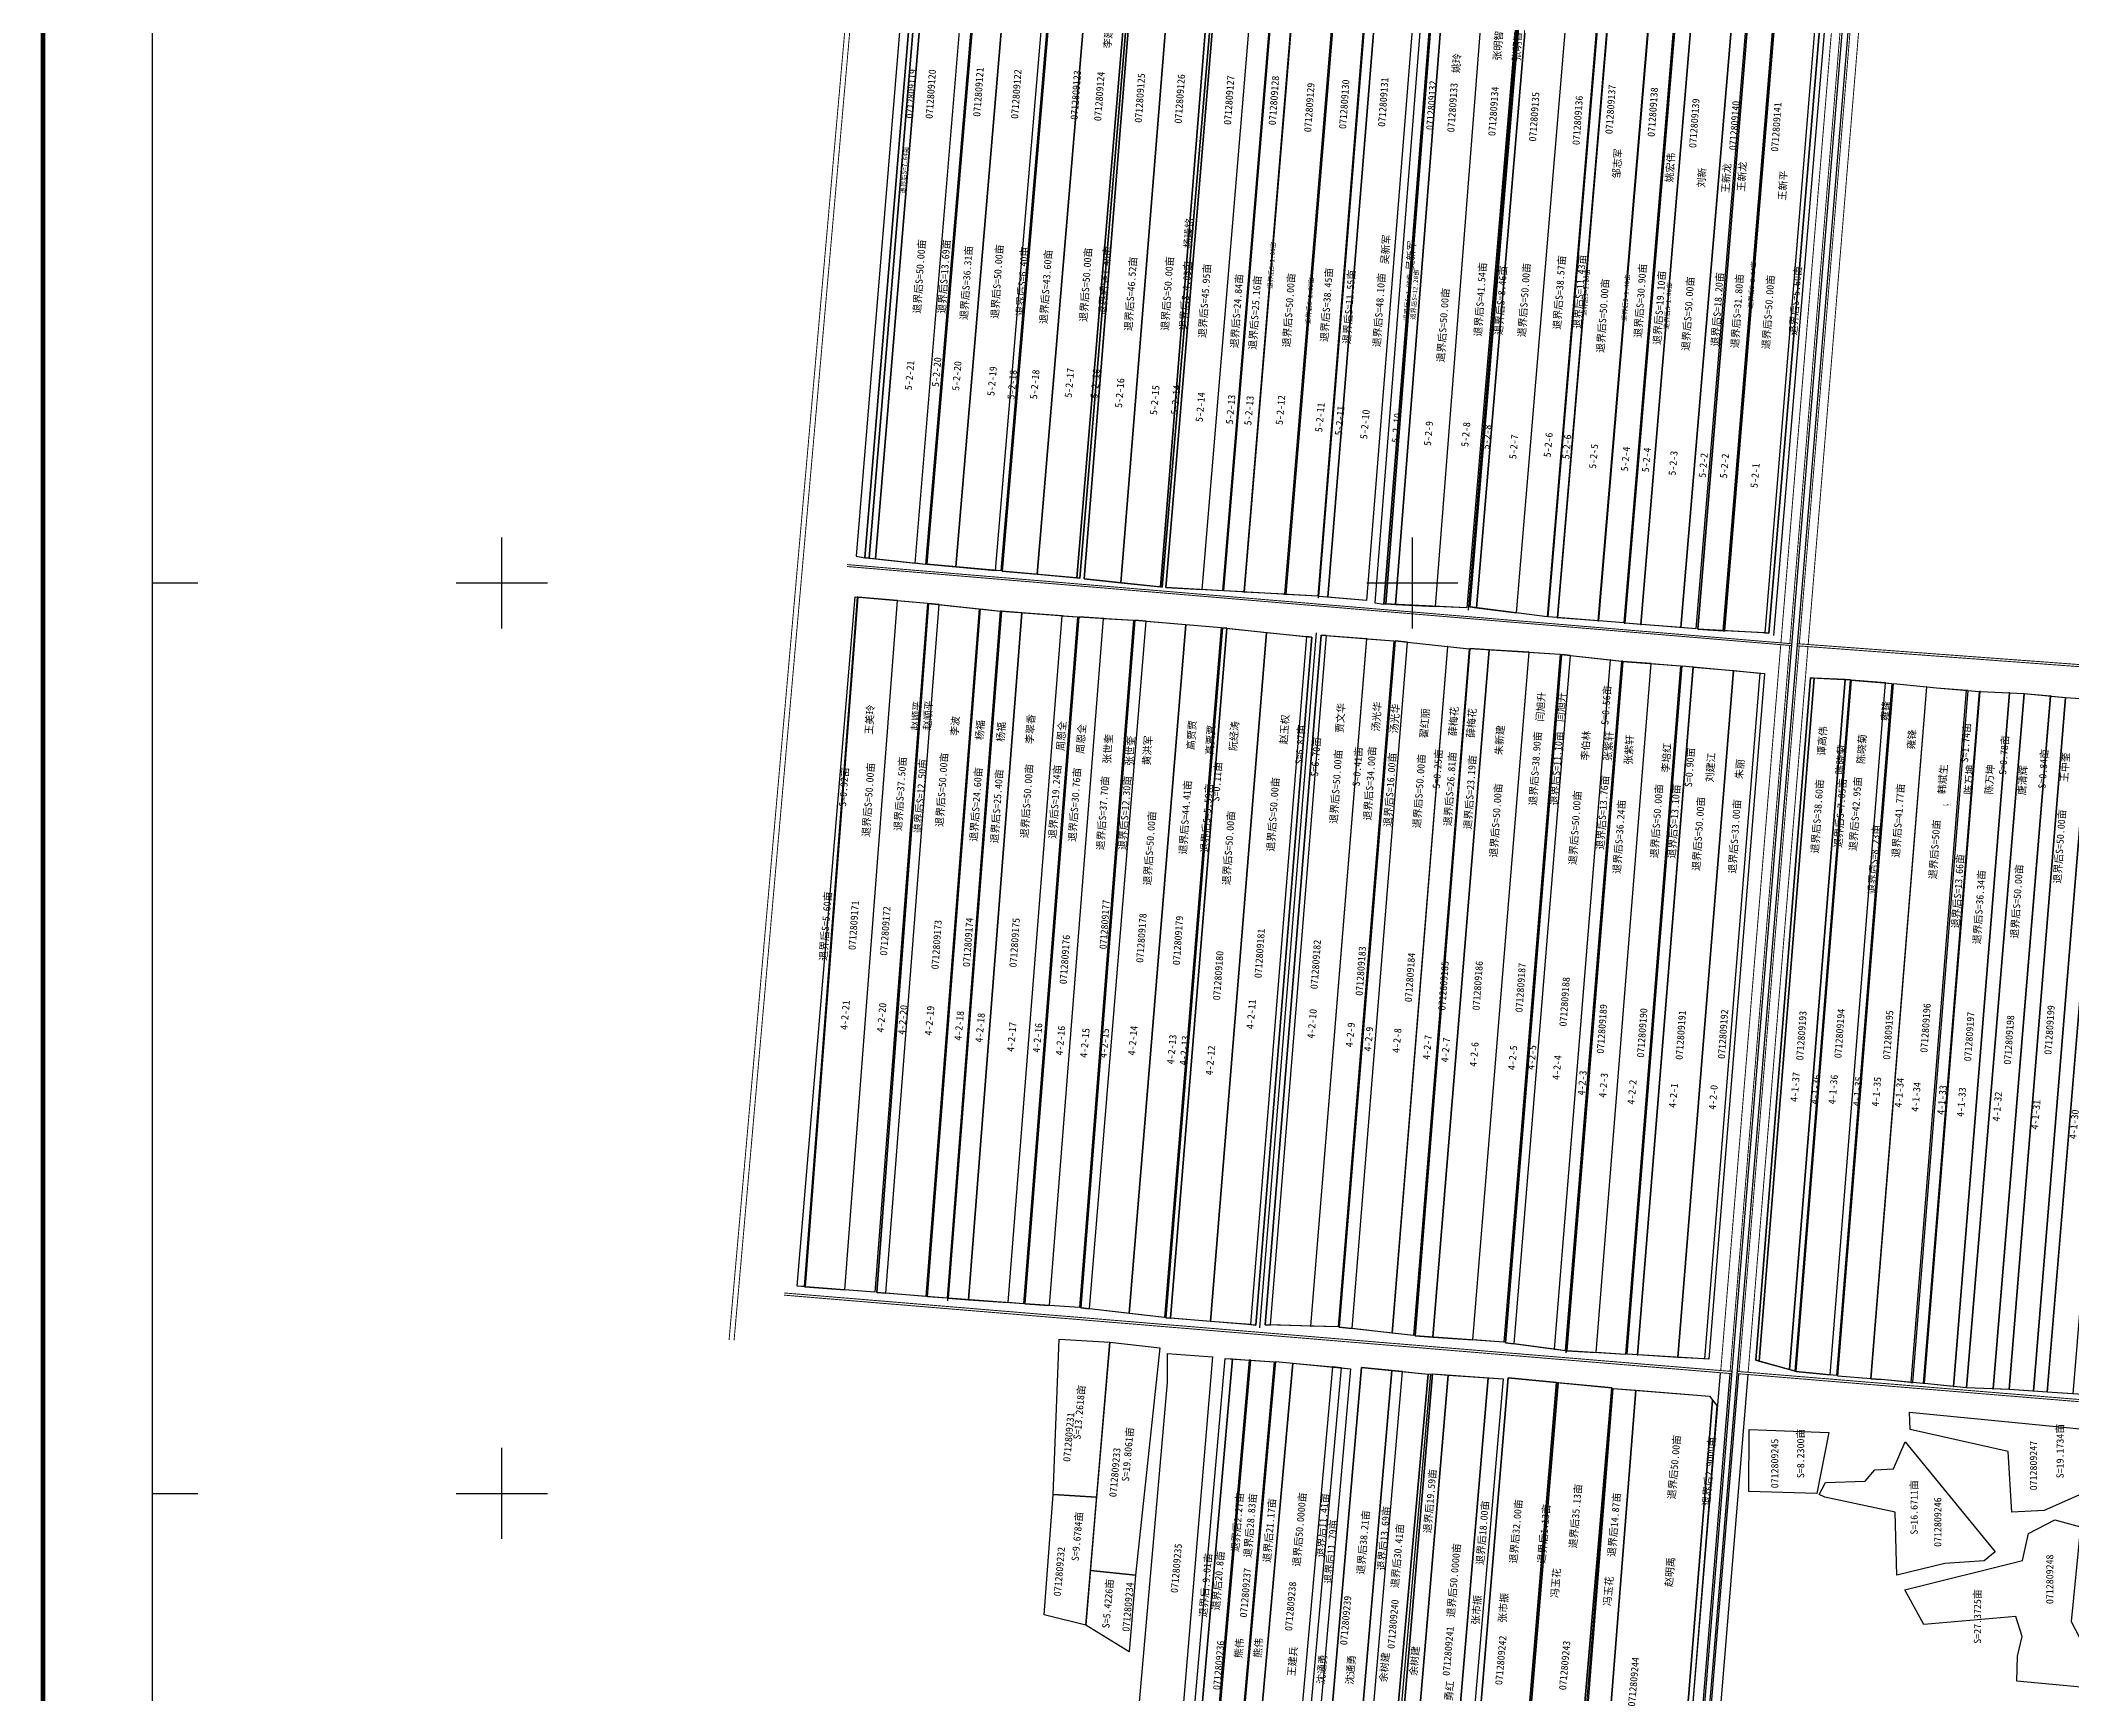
# Model space of a CAD drawing. Extents: x 547420 to 552738, y 4986706 to 4992353.
# Drawn here: x 547494 to 549724, y 4987780 to 4989596 of the extents above; entities that cross this region are included whole.
import ezdxf
from ezdxf.enums import TextEntityAlignment as Align

# ---------------------------------------------------------------- set-up
doc = ezdxf.new("R2010")
doc.units = 0
doc.header["$LTSCALE"] = 10
doc.header["$PDSIZE"] = 0.2
for name, color, linetype in [('2019-4-4', 7, 'CONTINUOUS'), ('2020-3-23', 4, 'CONTINUOUS'), ('2021年新职工', 4, 'CONTINUOUS'), ('2022年', 4, 'CONTINUOUS'), ('TK', 7, 'CONTINUOUS'), ('出地桩4', 7, 'CONTINUOUS'), ('地号3', 7, 'CONTINUOUS'), ('地物扣减', 3, 'CONTINUOUS'), ('地籍号8', 7, 'CONTINUOUS'), ('测地框2', 7, 'CONTINUOUS'), ('经营地', 5, 'CONTINUOUS'), ('经营地面积', 5, 'CONTINUOUS'), ('路林渠5', 7, 'CONTINUOUS'), ('身份地1', 7, 'CONTINUOUS'), ('身份地权利人9', 7, 'CONTINUOUS'), ('身份地面积6', 4, 'CONTINUOUS')]:
    doc.layers.add(name, color=color, linetype=linetype)
doc.styles.add('宋体', font='')
doc.styles.get('宋体').set_extended_font_data('SimSun')

msp = doc.modelspace()

# ---------------------------------------------------------------- linework, layer by layer
at = {"layer": '2019-4-4', "color": 2, "linetype": 'Continuous'}
for points in [[(548660.8, 4988961), (548693.9, 4988959), (548634.6, 4988204.1), (548601.4, 4988206.4)], [(549128.4, 4988923.8), (549162.5, 4988921.6), (549100.6, 4988166.2), (549066.4, 4988168.6)], [(548868.7, 4988143.1), (548912.4, 4988138.9), (548844.6, 4987382.1), (548800.9, 4987386)]]:
    msp.add_lwpolyline(points, close=True, dxfattribs=at)
at = {"layer": '2019-4-4', "color": 2, "linetype": 'Continuous', "flags": 128}
for points in [[(548707.5, 4988957.9), (548695.3, 4988958.9), (548636, 4988203.8), (548645.4, 4988202.7)], [(549173.6, 4988920.3), (549163.9, 4988921.3), (549102.3, 4988165.4), (549112, 4988164.2)], [(549656.1, 4988879.2), (549671.8, 4988878.4), (549700.4, 4988875.8), (549637.4, 4988115), (549608.7, 4988116.1), (549594.6, 4988117.5)]]:
    msp.add_lwpolyline(points, close=True, dxfattribs=at)
at = {"layer": '2020-3-23', "color": 1, "linetype": 'Continuous', "flags": 128}
for points in [[(548516.8, 4989777.8), (548472.9, 4989781.3), (548410.3, 4989026.4), (548454, 4989021.5)], [(549565, 4988885.9), (549575.5, 4988884.8), (549608.3, 4988882.1), (549547.5, 4988122), (549514.7, 4988125.1), (549503.7, 4988126)], [(549744.3, 4988872.5), (549760.5, 4988871.4), (549788.4, 4988869.6), (549725.2, 4988109.4), (549697.2, 4988111.3), (549682.2, 4988112.4)]]:
    msp.add_lwpolyline(points, close=True, dxfattribs=at)
at = {"layer": '2020-3-23', "color": 1, "linetype": 'Continuous'}
for points in [[(549519.6, 4988890.2), (549526.6, 4988889.6), (549466, 4988129.7), (549458.7, 4988130.4)], [(549528.5, 4988889.5), (549564.8, 4988885.9), (549503.6, 4988126), (549467.2, 4988128.9)]]:
    msp.add_lwpolyline(points, close=True, dxfattribs=at)
at = {"layer": '2020-3-23', "color": 1, "linetype": 'Continuous', "flags": 128}
for points in [[(549565, 4988885.9), (549575.5, 4988884.8), (549608.8, 4988882.1)], [(549503.7, 4988126), (549514.7, 4988125.1)]]:
    msp.add_lwpolyline(points, dxfattribs=at)
at = {"layer": '2021年新职工', "color": 1, "linetype": 'Continuous', "flags": 128}
for points in [[(548606.4, 4989770.4), (548562.7, 4989774.1), (548498.6, 4989017.6), (548542.3, 4989013.6)], [(548789.9, 4989754.6), (548784.6, 4989755), (548723.5, 4988995.6), (548725.2, 4988995.4)], [(548832.6, 4989750.8), (548792.5, 4989754.4), (548729.2, 4988995.1), (548769.3, 4988992.6)], [(548796.1, 4988950.3), (548791.5, 4988950.8), (548729.4, 4988192.8), (548734.5, 4988192.4)], [(549262.3, 4988911.4), (549231, 4988913.7), (549169.7, 4988156.7), (549201.9, 4988154.7)], [(549475.2, 4988893.8), (549441.2, 4988895.4), (549380.9, 4988145.4), (549414.3, 4988136.1)], [(549218.9, 4988115.9), (549160.1, 4988121.5), (549127, 4987723.3), (549185.2, 4987719)]]:
    msp.add_lwpolyline(points, close=True, dxfattribs=at)
at = {"layer": '2021年新职工', "color": 1, "linetype": 'Continuous'}
for points in [[(548751.3, 4988954.3), (548790.1, 4988951), (548727.8, 4988193.2), (548689.1, 4988197.7)], [(548796.2, 4988950.3), (548839.9, 4988945.6), (548778.3, 4988188.9), (548734.6, 4988192.4)], [(549217.7, 4988915.4), (549229.7, 4988914.1), (549168, 4988156.7), (549156, 4988158.3)], [(549220.7, 4988115.4), (549245.6, 4988113.4), (549214.5, 4987719), (549189.5, 4987720.9)]]:
    msp.add_lwpolyline(points, close=True, dxfattribs=at)
at = {"layer": '2022年', "color": 4, "linetype": 'Continuous'}
for points in [[(548480.3, 4988976.2), (548524.1, 4988971.6), (548465.6, 4988216.3), (548421.8, 4988220)], [(548905.7, 4988942.2), (548949.5, 4988938.8), (548888, 4988183.8), (548844.1, 4988185.1)], [(548994.7, 4988934.9), (549038.5, 4988930.2), (548977.7, 4988176.1), (548933.9, 4988181.1)], [(549352.7, 4988903.7), (549381.7, 4988901), (549320.8, 4988147.7), (549291.7, 4988149.4)], [(548802.5, 4988147.7), (548820.7, 4988146.5), (548754.4, 4987389.7), (548736.2, 4987391)]]:
    msp.add_lwpolyline(points, close=True, dxfattribs=at)
at = {"layer": '2022年', "color": 4, "linetype": 'Continuous', "flags": 128}
for points in [[(549481.1, 4988893.5), (549475.2, 4988893.8), (549414.3, 4988136.1), (549420.5, 4988134.4)], [(549519.6, 4988890.2), (549482.1, 4988893.3), (549421.3, 4988134.1), (549458.7, 4988130.4)]]:
    msp.add_lwpolyline(points, close=True, dxfattribs=at)
at = {"layer": 'TK', "linetype": 'Continuous'}
for p, q in [((548000, 4988950), (548000, 4989050)), ((549000, 4988950), (549000, 4989050)), ((549000, 4988950), (549000, 4989050)), ((547616, 4989000), (547666, 4989000)), ((547950, 4989000), (548050, 4989000)), ((548950, 4989000), (549050, 4989000)), ((548950, 4989000), (549050, 4989000)), ((548000, 4987950), (548000, 4988050)), ((547616, 4988000), (547666, 4988000)), ((547950, 4988000), (548050, 4988000))]:
    msp.add_line(p, q, dxfattribs=at)
at = {"layer": 'TK', "linetype": 'Continuous', "const_width": 5, "flags": 128}
msp.add_lwpolyline([(547496, 4986889), (552736, 4986889), (552736, 4992129), (547496, 4992129)], close=True, dxfattribs=at)
at = {"layer": 'TK', "linetype": 'Continuous', "flags": 128}
msp.add_lwpolyline([(547616, 4987009), (552616, 4987009), (552616, 4992009), (547616, 4992009)], close=True, dxfattribs=at)
at = {"layer": '出地桩4', "color": 2, "linetype": 'Continuous', "flags": 128}
for points in [[(548957.5, 4989741.5), (548896.5, 4988983.1)], [(549124.7, 4989728.8), (549061.2, 4988970.1)], [(549296.3, 4989713.5), (549232.9, 4988955)], [(548548.2, 4988969.6), (548489.4, 4988211.6)], [(548894.2, 4988945.3), (548832.1, 4988181.9)], [(549230.3, 4988914.6), (549168.7, 4988154.5)], [(549623.1, 4988881.5), (549561.6, 4988120.3)]]:
    msp.add_lwpolyline(points, dxfattribs=at)
for points, elevation in [([(548849.2, 4988144.8), (548781.9, 4987387.7)], 283.1), ([(549019.8, 4988131.1), (548953.1, 4987371.2)], 283.4), ([(549219.8, 4988115.7), (549187.3, 4987720)], 283.4)]:
    msp.add_lwpolyline(points, dxfattribs=dict(at, elevation=elevation))
at = {"layer": '出地桩4', "color": 2, "linetype": 'Continuous', "elevation": 283.4, "flags": 128}
msp.add_lwpolyline([(549017.3, 4988130.9), (549022.3, 4988131.2), (548957.8, 4987371.7), (548948.5, 4987370.7)], close=True, dxfattribs=at)
at = {"layer": '地物扣减', "color": 3, "linetype": 'Continuous', "flags": 128}
for points in [[(548466.2, 4989781.9), (548461.3, 4989782.3), (548398.7, 4989027.7), (548403.6, 4989027.1)], [(549441.2, 4988895.4), (549437.3, 4988895.6), (549377.1, 4988146.4), (549380.9, 4988145.4)]]:
    msp.add_lwpolyline(points, close=True, dxfattribs=at)
at = {"layer": '测地框2', "color": 7, "linetype": 'Continuous'}
for points in [[(548461.3, 4989782.3), (548529.4, 4989776.8), (548465.3, 4989020.3), (548398.7, 4989027.7)], [(548530.9, 4989776.7), (548612, 4989769.9), (548547.9, 4989013.1), (548466.8, 4989020.4)], [(548613.4, 4989769.9), (548698.1, 4989762), (548634.7, 4989005.2), (548549.7, 4989013)], [(548700.3, 4989761.9), (548789.9, 4989754.6), (548725.2, 4988995.4), (548639.4, 4989004.4)], [(548792.5, 4989754.4), (548854, 4989748.9), (548791.4, 4988991.3), (548729.2, 4988995.1)], [(548855.7, 4989748.9), (548956.7, 4989741), (548896.2, 4988985.4), (548792.9, 4988991.3)], [(548958.1, 4989741), (549010.2, 4989736.1), (548949.6, 4988980.6), (548897.2, 4988985)], [(549028.8, 4989735.1), (549123.1, 4989727.2), (549059.7, 4988972.6), (548969.7, 4988977), (548968.6, 4988976.7)], [(549126.5, 4989727.4), (549211.4, 4989720.1), (549147.9, 4988962.6), (549063.1, 4988973.8)], [(549212.8, 4989720), (549295.3, 4989713.2), (549232.2, 4988956), (549149.1, 4988962.7)], [(549297.3, 4989713.4), (549374, 4989706), (549311.4, 4988949.6), (549233.7, 4988955.7)], [(549375.8, 4989705.9), (549454.7, 4989699.5), (549391.6, 4988944.8), (549313.5, 4988949.1)], [(548388.1, 4988984.6), (548467.4, 4988977.8), (548409.6, 4988221), (548324.4, 4988227.8)], [(548468.5, 4988977.5), (548547.4, 4988969.1), (548489, 4988214.3), (548411.7, 4988220.8)], [(548548.8, 4988969), (548632.4, 4988962.6), (548572.9, 4988208.3), (548490.3, 4988214.5)], [(548633.6, 4988962.6), (548693.9, 4988959), (548634.6, 4988204.1), (548574.5, 4988208.3)], [(548695.3, 4988958.9), (548790.1, 4988951), (548727.8, 4988193.2), (548636, 4988203.8)], [(548791.5, 4988950.8), (548889.6, 4988940.3), (548828.2, 4988185), (548729.4, 4988192.8)], [(548899.8, 4988942.6), (548979.8, 4988936.4), (548918.4, 4988183), (548838.2, 4988185.3)], [(548981.1, 4988936.3), (549062.3, 4988927.7), (549001.4, 4988173.3), (548919.5, 4988182.7)], [(549063.3, 4988928), (549162.5, 4988921.6), (549100.6, 4988166.2), (549003, 4988173.1)], [(549163.9, 4988921.3), (549229.7, 4988914.1), (549168, 4988156.7), (549102.3, 4988165.4)], [(549231, 4988913.7), (549294.6, 4988909), (549234.2, 4988152.7), (549169.7, 4988156.7)], [(549296.2, 4988908.8), (549386.7, 4988900.6), (549325.7, 4988147.4), (549235.9, 4988152.8)], [(549437.3, 4988895.6), (549481.1, 4988893.5), (549420.5, 4988134.4), (549377.1, 4988146.4)], [(549482.1, 4988893.3), (549526.6, 4988889.6), (549466, 4988129.7), (549421.3, 4988134.1)], [(549623.7, 4988880.8), (549671.8, 4988878.4), (549608.7, 4988116.1), (549562.4, 4988120.7)], [(549671.8, 4988878.4), (549717.5, 4988874.2), (549655.4, 4988114.3), (549608.7, 4988116.1)], [(549717.5, 4988874.2), (549760.5, 4988871.4), (549697.2, 4988111.3), (549655.4, 4988114.3)], [(549760.5, 4988871.4), (549814.4, 4988867.8), (549747.6, 4988107.9), (549697.2, 4988111.3)], [(548612.1, 4988169.5), (548667.7, 4988166), (548653.3, 4987996.1), (548605.4, 4987999)], [(548667.7, 4988166), (548722.8, 4988160.1), (548695.8, 4987910.2), (548646.4, 4987915.5)], [(548794.6, 4988148.2), (548848.1, 4988144.7), (548781.4, 4987387.8), (548728.3, 4987391.5)], [(548850.2, 4988144.9), (548932.1, 4988137), (548865.4, 4987380.3), (548782.4, 4987387.6)], [(548944.1, 4988138.4), (549017.3, 4988130.9), (548948.5, 4987370.7), (548878.7, 4987378.4)], [(549022.3, 4988131.2), (549099.6, 4988125.8), (549034, 4987369.5), (548957.8, 4987371.7)], [(549105.1, 4988126.8), (549218.9, 4988115.9), (549185.2, 4987719), (549072, 4987727.5)], [(549220.7, 4988115.4), (549326.2, 4988106.8), (549334.3, 4988096.6), (549303.1, 4987712.2), (549189.5, 4987720.9)], [(549546, 4988089.2), (549774.4, 4988067), (549790.4, 4988010), (549755.1, 4988008.2), (549693.8, 4987981.2), (549658.4, 4987979.6), (549654.4, 4988045.9), (549546.8, 4988070.4)], [(549370, 4988070.3), (549457.3, 4988066.9), (549444.4, 4988000), (549369.7, 4988002.2)], [(549453.6, 4988012.2), (549497.3, 4988013.4), (549508.1, 4988026.1), (549528.6, 4988026.9), (549541.4, 4988056.8), (549640.2, 4987936), (549628, 4987926), (549584.8, 4987922.9), (549532.1, 4987910.3), (549530.1, 4987979.3), (549453.1, 4987995.8), (549446.8, 4987998.7)], [(548605.4, 4987999), (548653.3, 4987996.1), (548641.3, 4987855.3), (548595.8, 4987866.6)], [(549540.9, 4987894), (549670, 4987926.3), (549676.6, 4987956), (549705.6, 4987971.1), (549733.8, 4987963.3), (549723.4, 4987859.3), (549732.7, 4987841.7), (549772.6, 4987829), (549753.8, 4987785.3), (549663.7, 4987793.9), (549664.6, 4987821.2), (549669.9, 4987842.8), (549662.7, 4987865), (549561.9, 4987856)], [(548646.4, 4987915.5), (548695.8, 4987910.2), (548689.1, 4987825.9), (548641.3, 4987855.3)]]:
    msp.add_lwpolyline(points, close=True, dxfattribs=at)
msp.add_lwpolyline([(549575.5, 4988884.8), (549622.4, 4988880.9), (549561.1, 4988120.8), (549514.7, 4988125.1)], dxfattribs=at)
at = {"layer": '测地框2', "color": 7}
msp.add_lwpolyline([(548731, 4988153.8), (548780.5, 4988150.2), (548716.9, 4987391.5), (548667.5, 4987395), (548731, 4988122)], close=True, dxfattribs=at)
at = {"layer": '测地框2', "color": 7, "linetype": 'Continuous'}
for p in [(548660.7, 4988961), (549655.4, 4988879.2)]:
    msp.add_point(p, dxfattribs=at)
at = {"layer": '经营地', "color": 5, "linetype": 'Continuous', "flags": 128}
for points in [[(548472.9, 4989781.3), (548466.2, 4989781.9), (548403.6, 4989027.1), (548410.3, 4989026.4)], [(548878.5, 4989747.1), (548877.7, 4989747.2), (548814.9, 4988990.1), (548815.8, 4988990)], [(548924, 4989743.5), (548922.3, 4989743.7), (548859.6, 4988987.5), (548861.3, 4988987.4)], [(549040.7, 4989734.1), (549029.9, 4989735), (548970.8, 4988976.9), (548981.6, 4988976.4)], [(549223.7, 4989719.1), (549222.8, 4989719.1), (549159.1, 4988961.9), (549159.9, 4988961.8)], [(549268.6, 4989715.4), (549267.4, 4989715.5), (549203.7, 4988958.3), (549204.9, 4988958.2)], [(549314.8, 4989711.7), (549314, 4989711.7), (549250.4, 4988954.4), (549251.2, 4988954.4)], [(549405.5, 4989703.5), (549403.6, 4989703.7), (549341.4, 4988947.5), (549343.3, 4988947.4)], [(548390.9, 4988984.4), (548390.1, 4988984.5), (548332.2, 4988227.2), (548333, 4988227.1)], [(548796.2, 4988950.3), (548796.1, 4988950.3), (548734.5, 4988192.4), (548734.6, 4988192.4)], [(548889.6, 4988940.3), (548883.6, 4988941), (548822.1, 4988185.4), (548828.2, 4988185)], [(548905.7, 4988942.2), (548899.8, 4988942.6), (548838.2, 4988185.3), (548844.1, 4988185.1)], [(548949.9, 4988938.7), (548949.5, 4988938.8), (548888, 4988183.8), (548888.4, 4988183.8)], [(549038.8, 4988930.2), (549038.5, 4988930.2), (548977.7, 4988176.1), (548977.9, 4988176)], [(549217.7, 4988915.4), (549217.3, 4988915.4), (549155.6, 4988158.4), (549156, 4988158.3)], [(549308.9, 4988907.6), (549308.1, 4988907.7), (549247, 4988152.2), (549247.8, 4988152.1)], [(549565, 4988885.9), (549564.8, 4988885.9), (549503.6, 4988126), (549503.7, 4988126)], [(549610.3, 4988881.9), (549608.3, 4988882.1), (549547.5, 4988122), (549549.5, 4988121.9)], [(549656.1, 4988879.2), (549655.4, 4988879.2), (549594, 4988117.6), (549594.6, 4988117.5)], [(549701.1, 4988875.7), (549700.4, 4988875.8), (549637.4, 4988115), (549638.1, 4988115)], [(548822.7, 4988146.4), (548820.7, 4988146.5), (548754.4, 4987389.7), (548756.4, 4987389.6)], [(548922.3, 4988137.9), (548912.4, 4988138.9), (548844.6, 4987382.1), (548854.5, 4987381.2)], [(548989.2, 4988133.8), (548977.3, 4988135), (548911.9, 4987374.8), (548923.7, 4987373.5)], [(549160.1, 4988121.5), (549158.2, 4988121.7), (549125.1, 4987723.5), (549127, 4987723.3)]]:
    msp.add_lwpolyline(points, close=True, dxfattribs=at)
at = {"layer": '经营地', "color": 5, "linetype": 'Continuous'}
msp.add_lwpolyline([(548794.6, 4988148.2), (548802.5, 4988147.7), (548736.2, 4987391), (548728.3, 4987391.5)], close=True, dxfattribs=at)
at = {"layer": '路林渠5', "color": 5, "linetype": 'Continuous', "const_width": 1, "elevation": 281.8, "flags": 128}
for points in [[(548589.1, 4992009), (548249.6, 4988168.6)], [(548594.6, 4992009), (548255.1, 4988168.3)]]:
    msp.add_lwpolyline(points, dxfattribs=at)
at = {"layer": '路林渠5', "color": 5, "linetype": 'Continuous', "flags": 128}
for points, elevation in [([(549669.2, 4992009), (549285.2, 4987337.2), (549284.5, 4987327.2), (549283.7, 4987323.3), (549282.1, 4987319.4), (549278.4, 4987314.8), (549274.2, 4987314.6)], 281.9), ([(549307, 4987311.7), (549301.4, 4987312.8), (549297.2, 4987314.4), (549293, 4987317.9), (549291.1, 4987321.4), (549290.6, 4987325.9), (549290.9, 4987333.9), (549677.4, 4992009)], 284.7)]:
    msp.add_lwpolyline(points, dxfattribs=dict(at, elevation=elevation))
at = {"layer": '路林渠5', "color": 3, "linetype": 'Continuous', "flags": 128}
for points, elevation in [([(548460, 4989782.4), (548451.4, 4989782.5), (548389.1, 4989029.2), (548398.7, 4989027.7), (548461.3, 4989782.3)], 282.1), ([(548958.8, 4988978), (548968.6, 4988976.7), (549028.8, 4989735.1), (549018.3, 4989735.1)], 282.6), ([(549454.7, 4989699.5), (549449.3, 4989700), (549387.2, 4988945.1), (549391.6, 4988944.8)], 282.6), ([(548388.1, 4988984.6), (548390.1, 4988984.5), (548332.2, 4988227.2), (548324.4, 4988227.8)], 282.4), ([(549329.8, 4988102.3), (549334.3, 4988096.6), (549303.1, 4987712.2), (549298.1, 4987712.6)], 283.3)]:
    msp.add_lwpolyline(points, close=True, dxfattribs=dict(at, elevation=elevation))
at = {"layer": '路林渠5', "color": 3, "linetype": 'Continuous', "const_width": 1, "flags": 128}
for points, elevation in [([(549404.8, 4988934.2), (549470.7, 4989731.2)], 284), ([(549404.8, 4988934.2), (549470.7, 4989731.2)], 284), ([(549480, 4989730.4), (549414.6, 4988933.4)], 281.4), ([(549480, 4989730.4), (549414.6, 4988933.4)], 281.4), ([(549425, 4988933.1), (549491, 4989729.6)], 284.3), ([(549425, 4988933.1), (549491, 4989729.6)], 284.3), ([(549500.3, 4989728.9), (549434.7, 4988932.4)], 280.9), ([(549500.3, 4989728.9), (549434.7, 4988932.4)], 280.9), ([(549338.7, 4988135), (549404.6, 4988932.2)], 284), ([(549338.7, 4988135), (549404.6, 4988932.2)], 284), ([(549414.4, 4988931.3), (549349, 4988134.1)], 281.4), ([(549414.4, 4988931.3), (549349, 4988134.1)], 281.4), ([(549358.8, 4988133.9), (549424.9, 4988930.8)], 284.3), ([(549358.8, 4988133.9), (549424.9, 4988930.8)], 284.3), ([(549434.5, 4988930.1), (549368.8, 4988133.1)], 280.9), ([(549434.5, 4988930.1), (549368.8, 4988133.1)], 280.9)]:
    msp.add_lwpolyline(points, dxfattribs=dict(at, elevation=elevation))
at = {"layer": '路林渠5', "color": 2, "linetype": 'Continuous', "flags": 128}
msp.add_lwpolyline([(549460.5, 4989700.9), (549396.8, 4988942.1)], dxfattribs=at)
at = {"layer": '路林渠5', "color": 4, "linetype": 'Continuous', "const_width": 1, "flags": 128}
for points, elevation in [([(549416.2, 4988931.2), (548379.1, 4989018)], 283.1), ([(549416.2, 4988931.2), (548379.1, 4989018)], 283.1), ([(549416.4, 4988933.2), (548379.2, 4989020.1)], 283.1), ([(549416.4, 4988933.2), (548379.2, 4989020.1)], 283.1), ([(549422.9, 4988930.9), (550209.9, 4988872.7), (550328.5, 4988851.9), (551140, 4988790.5)], 283.3), ([(549422.9, 4988930.9), (550209.9, 4988872.7), (550328.5, 4988851.9), (551140, 4988790.5)], 283.3), ([(549423.1, 4988933.2), (550209.9, 4988875), (550328.5, 4988854.3), (551140.2, 4988792.8)], 283), ([(549423.1, 4988933.2), (550209.9, 4988875), (550328.5, 4988854.3), (551140.2, 4988792.8)], 283), ([(549350.5, 4988131.6), (548309.9, 4988217.8)], 283.6), ([(549350.5, 4988131.6), (548309.9, 4988217.8)], 283.6), ([(549350.7, 4988134), (548310, 4988220.2)], 284), ([(549350.7, 4988134), (548310, 4988220.2)], 284), ([(549357, 4988134), (551182.3, 4987984.1)], 283.6), ([(549357, 4988134), (551182.3, 4987984.1)], 283.6), ([(549356.8, 4988131.6), (551182.2, 4987981.7)], 283.9), ([(549356.8, 4988131.6), (551182.2, 4987981.7)], 283.9)]:
    msp.add_lwpolyline(points, dxfattribs=dict(at, elevation=elevation))
at = {"layer": '路林渠5', "color": 3, "linetype": 'Continuous', "flags": 128}
for points, elevation in [([(549273.8, 4987350.8), (549338.5, 4988132.6)], 284), ([(549348.8, 4988131.8), (549284.6, 4987348.9)], 281.4), ([(549292.8, 4987336.2), (549358.6, 4988131.4)], 284.3), ([(549368.6, 4988130.6), (549303, 4987335.5)], 280.9)]:
    msp.add_lwpolyline(points, dxfattribs=dict(at, elevation=elevation))
at = {"layer": '身份地1', "color": 1, "linetype": 'Continuous'}
for points in [[(548516.8, 4989777.8), (548529.4, 4989776.8), (548465.3, 4989020.3), (548454, 4989021.5)], [(548606.4, 4989770.4), (548612, 4989769.9), (548547.9, 4989013.1), (548542.3, 4989013.6)], [(548832.6, 4989750.8), (548854, 4989748.9), (548791.4, 4988991.3), (548769.3, 4988992.6)], [(548855.7, 4989748.9), (548877.7, 4989747.2), (548814.9, 4988990.1), (548792.9, 4988991.3)], [(548878.5, 4989747.1), (548922.3, 4989743.7), (548859.6, 4988987.5), (548815.8, 4988990)], [(548924, 4989743.5), (548956.7, 4989741), (548896.2, 4988985.4), (548861.3, 4988987.4)], [(548958.1, 4989741), (548968.2, 4989740.1), (548907.3, 4988984.2), (548897.2, 4988985)], [(548968.2, 4989740.1), (549010.2, 4989736.1), (548949.6, 4988980.6), (548907.3, 4988984.2)], [(549084.4, 4989730.4), (549123.1, 4989727.2), (549059.7, 4988972.6), (549025.5, 4988974.2)], [(549177.7, 4989723), (549211.4, 4989720.1), (549147.9, 4988962.6), (549114.2, 4988967.1)], [(549212.8, 4989720), (549222.8, 4989719.1), (549159.1, 4988961.9), (549149.1, 4988962.7)], [(549223.7, 4989719.1), (549267.4, 4989715.5), (549203.7, 4988958.3), (549159.9, 4988961.8)], [(549268.6, 4989715.4), (549295.3, 4989713.2), (549232.2, 4988956), (549204.9, 4988958.2)], [(549297.3, 4989713.4), (549314, 4989711.7), (549250.4, 4988954.4), (549233.7, 4988955.7)], [(549314.8, 4989711.7), (549358.5, 4989707.4), (549295, 4988950.9), (549251.2, 4988954.4)], [(549358.5, 4989707.4), (549374, 4989706), (549311.4, 4988949.6), (549295, 4988950.9)], [(548434.6, 4988980.6), (548467.4, 4988977.8), (548409.6, 4988221), (548376.8, 4988223.6)], [(548525.9, 4988971.4), (548547.4, 4988969.1), (548489, 4988214.3), (548467.4, 4988216.1)], [(548615.5, 4988963.9), (548632.4, 4988962.6), (548572.9, 4988208.3), (548556, 4988209.6)], [(548707.5, 4988957.9), (548751.3, 4988954.3), (548689.1, 4988197.7), (548645.4, 4988202.7)], [(548839.9, 4988945.6), (548883.6, 4988941), (548822.1, 4988185.4), (548778.3, 4988188.9)], [(548949.9, 4988938.7), (548979.8, 4988936.4), (548918.4, 4988183), (548888.4, 4988183.8)], [(549038.8, 4988930.2), (549062.3, 4988927.7), (549001.4, 4988173.3), (548977.9, 4988176)], [(549173.6, 4988920.3), (549217.3, 4988915.4), (549155.6, 4988158.4), (549112, 4988164.2)], [(549262.3, 4988911.4), (549294.6, 4988909), (549234.2, 4988152.7), (549201.9, 4988154.7)], [(549296.2, 4988908.8), (549308.1, 4988907.7), (549247, 4988152.2), (549235.9, 4988152.8)], [(549308.9, 4988907.6), (549352.7, 4988903.7), (549291.7, 4988149.4), (549247.8, 4988152.1)], [(549610.3, 4988881.9), (549622.4, 4988880.9), (549561.1, 4988120.8), (549549.5, 4988121.9)], [(549623.7, 4988880.8), (549655.4, 4988879.2), (549594, 4988117.6), (549562.4, 4988120.7)], [(548822.7, 4988146.4), (548848.1, 4988144.7), (548781.4, 4987387.8), (548756.4, 4987389.6)], [(548850.2, 4988144.9), (548868.7, 4988143.1), (548800.9, 4987386), (548782.4, 4987387.6)], [(548922.3, 4988137.9), (548932.1, 4988137), (548865.4, 4987380.3), (548854.5, 4987381.2)], [(548989.2, 4988133.8), (549017.3, 4988130.9), (548948.5, 4987370.7), (548923.7, 4987373.5)], [(549022.3, 4988131.2), (549039.4, 4988130), (548975, 4987371.2), (548957.8, 4987371.7)], [(549039.4, 4988130), (549083.1, 4988127), (549018.8, 4987370), (548975, 4987371.2)], [(549083.1, 4988127), (549099.6, 4988125.8), (549034, 4987369.5), (549018.8, 4987370)], [(549245.6, 4988113.4), (549326.2, 4988106.8), (549329.8, 4988102.3), (549298.1, 4987712.6), (549214.5, 4987719)]]:
    msp.add_lwpolyline(points, close=True, dxfattribs=at)
at = {"layer": '身份地1', "color": 1, "linetype": 'Continuous', "flags": 128}
for points in [[(548562.7, 4989774.1), (548530.9, 4989776.7), (548466.8, 4989020.4), (548498.6, 4989017.6)], [(548651.5, 4989766.3), (548613.4, 4989769.9), (548549.7, 4989013), (548587.8, 4989009.5)], [(548695.2, 4989762.2), (548651.5, 4989766.3), (548587.8, 4989009.5), (548631.5, 4989005.5)], [(548698.1, 4989762), (548695.2, 4989762.2), (548631.5, 4989005.5), (548634.7, 4989005.2)], [(548740.9, 4989758.6), (548700.3, 4989761.9), (548639.4, 4989004.4), (548679.9, 4989000.1)], [(548784.6, 4989755), (548740.9, 4989758.6), (548679.9, 4989000.1), (548723.5, 4988995.6)], [(549029.9, 4989735), (549028.8, 4989735.1), (548968.6, 4988976.7), (548969.7, 4988977), (548970.8, 4988976.9)], [(549084.4, 4989730.4), (549040.7, 4989734.1), (548981.6, 4988976.4), (549025.5, 4988974.2)], [(549133.9, 4989726.8), (549126.5, 4989727.4), (549063.1, 4988973.8), (549070.5, 4988972.8)], [(549177.7, 4989723), (549133.9, 4989726.8), (549070.5, 4988972.8), (549114.2, 4988967.1)], [(549403.6, 4989703.7), (549375.8, 4989705.9), (549313.5, 4988949.1), (549341.4, 4988947.5)], [(549405.5, 4989703.5), (549449.3, 4989700), (549387.2, 4988945.1), (549343.3, 4988947.4)], [(548434.6, 4988980.6), (548390.9, 4988984.4), (548333, 4988227.1), (548376.8, 4988223.6)], [(548480.3, 4988976.2), (548468.5, 4988977.5), (548411.7, 4988220.8), (548421.8, 4988220)], [(548571.1, 4988967.3), (548548.8, 4988969), (548490.3, 4988214.5), (548512.6, 4988212.8)], [(548615.5, 4988963.9), (548571.1, 4988967.3), (548512.6, 4988212.8), (548556, 4988209.6)], [(548660.8, 4988961), (548633.6, 4988962.6), (548574.5, 4988208.3), (548601.4, 4988206.4)], [(548994.7, 4988934.9), (548981.1, 4988936.3), (548919.5, 4988182.7), (548933.9, 4988181.1)], [(549084.5, 4988926.6), (549063.3, 4988928), (549003, 4988173.1), (549022.5, 4988171.7)], [(549128.4, 4988923.8), (549084.5, 4988926.6), (549022.5, 4988171.7), (549066.4, 4988168.6)], [(549701.1, 4988875.7), (549717.5, 4988874.2), (549744.3, 4988872.5), (549682.2, 4988112.4), (549655.4, 4988114.3), (549638.1, 4988115)], [(548977.3, 4988135), (548944.1, 4988138.4), (548878.7, 4987378.4), (548911.9, 4987374.8)], [(549158.2, 4988121.7), (549105.1, 4988126.8), (549072, 4987727.5), (549125.1, 4987723.5)]]:
    msp.add_lwpolyline(points, close=True, dxfattribs=at)

# ---------------------------------------------------------------- texts
at = {"layer": '2019-4-4', "color": 2, "linetype": 'Continuous', "style": '宋体'}
for s, rotation, p in [('闫旭升', 86, (549140.8, 4988864.1, -281.9)), ('闫旭升', 86, (549162.9, 4988863.7, -281.9)), ('张世奎', 86, (548665.4, 4988817.8, 1)), ('张世奎', 86, (548689.9, 4988815.5, 1)), ('退界后S=38.90亩', 86, (549134.8, 4988796.2, 282.5)), ('退界后S=11.10亩', 86, (549158.3, 4988796.4, 282.5)), ('退界后S=37.70亩', 86, (548659.8, 4988747.2, 282.5)), ('退界后S=12.30亩', 86, (548684.2, 4988747.4, 282.5)), ('唐清辉', 86, (549670, 4988783.3, -565)), ('退界后S=50.00亩', 86, (549663.7, 4988650.3, 566.1)), ('退界后50.0000亩', 85, (548875.9, 4987960.5)), ('王建兵', 85, (548868.2, 4987815.6))]:
    msp.add_text(s, height=8, rotation=rotation, dxfattribs=at).set_placement(p, align=Align.MIDDLE)
for s, p in [('4-2-15', (548642.8, 4988478.2, 282.1)), ('4-2-15', (548664.2, 4988477.9, 282.1)), ('0712809238', (548867.8, 4987848.6, 566.3))]:
    msp.add_text(s, height=8, rotation=85, dxfattribs=at).set_placement(p)
at = {"layer": '2020-3-23', "color": 1, "linetype": 'Continuous', "style": '宋体'}
for p in [(549519.3, 4988859.3, -565), (549548.1, 4988828.2, -565)]:
    msp.add_text('雍锋', height=8, rotation=86, dxfattribs=at).set_placement(p, align=Align.MIDDLE)
msp.add_text('0.00亩', height=2, dxfattribs=at).set_placement((549583, 4988755.4))
at = {"layer": '2021年新职工', "color": 1, "linetype": 'Continuous', "style": '宋体'}
for s, rotation, p in [('杨璪铭', 86, (548754.2, 4989384.3, -564.4)), ('退界后S=50.00亩', 86, (548543.8, 4989331, -282.3)), ('退界后S=4.05亩', 86, (548750.8, 4989315.7, -282.3)), ('退界后S=45.95亩', 86, (548771.7, 4989309.8, -282.3)), ('高贾贾', 86, (548757.3, 4988832.9, 1)), ('阮经涛', 86, (548803.9, 4988831.9, 1)), ('高贾贾', 86, (548778, 4988827.6, 1)), ('张紫轩', 86, (549215.4, 4988820.7, -565)), ('张紫轩', 86, (549237.8, 4988816.7, -565)), ('谭高伟', 86, (549450, 4988826.4)), ('退界后S=13.76亩', 86, (549208.8, 4988747.8, 282.5)), ('退界后S=38.60亩', 86, (549444.5, 4988743.7, 283.2)), ('韩斌生', 86, (549582.3, 4988784.4, -565)), ('退界后S=36.24亩', 86, (549227, 4988721.3, 282.5)), ('退界后S=50.00亩', 86, (548798.1, 4988708.8, 282.5)), ('退界后S=50亩', 86, (549573.4, 4988707.3, 566.1)), ('退界后35.13亩', 85, (549179, 4987975.1)), ('退界后14.87亩', 85, (549221.4, 4987965.7)), ('冯玉花', 85, (549157.2, 4987901.7)), ('冯玉花', 85, (549215, 4987892.8))]:
    msp.add_text(s, height=8, rotation=rotation, dxfattribs=at).set_placement(p, align=Align.MIDDLE)
msp.add_text('5-2-19', height=8, rotation=85, dxfattribs=at).set_placement((548540.9, 4989205, 282.1))
at = {"layer": '2022年', "color": 4, "linetype": 'Continuous', "style": '宋体'}
for s, p in [('李波', (548497.5, 4988842.9, 1)), ('贾文华', (548920.8, 4988851.7, 1)), ('翟红丽', (549013.3, 4988845.8, -281.9)), ('陈晓菊', (549493.2, 4988817.6, -565)), ('朱丽', (549359.3, 4988795.5)), ('陈晓菊', (549470.2, 4988805.9, -565))]:
    msp.add_text(s, height=8, rotation=86, dxfattribs=at).set_placement(p, align=Align.MIDDLE)
at = {"layer": '地号3', "color": 7, "linetype": 'Continuous', "style": '宋体'}
for s, p in [('5-2-21', (548450.3, 4989211.3, 282.1)), ('5-2-20', (548480, 4989215, 282.1)), ('5-2-20', (548502.2, 4989210.7, 282.1)), ('5-2-18', (548563, 4989201.1, 282.1)), ('5-2-18', (548587.8, 4989201.4, 282.1)), ('5-2-17', (548625.9, 4989203.1, 282.1)), ('5-2-16', (548654.2, 4989202.2, 282.1)), ('5-2-16', (548681.1, 4989192, 282.1)), ('5-2-15', (548719.6, 4989184.2, 282.1)), ('5-2-14', (548742.5, 4989184.5, 282.1)), ('5-2-14', (548769.7, 4989176.5, 282.1)), ('5-2-13', (548802.9, 4989173.8, 282.1)), ('5-2-13', (548823.1, 4989172.7, 282.1)), ('5-2-12', (548857.6, 4989173.3, 282.1)), ('5-2-11', (548901, 4989165.2, 282.1)), ('5-2-11', (548922.7, 4989161.6, 282.1)), ('5-2-10', (548950.4, 4989157.5, 282.1)), ('5-2-10', (548985, 4989153.6, 282.1)), ('5-2-9', (549020.4, 4989150.2, 282.1)), ('5-2-8', (549061.4, 4989149.2, 282.1)), ('5-2-8', (549084.5, 4989146.4, 282.1)), ('5-2-7', (549114.1, 4989135.6, 282.1)), ('5-2-6', (549151.9, 4989137.7, 282.1)), ('5-2-6', (549172.3, 4989135.6, 282.1)), ('5-2-5', (549201.8, 4989125.1, 282.1)), ('5-2-4', (549236.8, 4989122.2, 282.1)), ('5-2-4', (549259.8, 4989121.2, 282.1)), ('5-2-3', (549289.1, 4989117.6, 282.1)), ('5-2-2', (549322.2, 4989115.2, 282.1)), ('5-2-2', (549345.5, 4989114.6, 282.1)), ('5-2-1', (549379.1, 4989104, 282.1)), ('4-2-21', (548379.5, 4988508.8, 282.1)), ('4-2-20', (548419.6, 4988506, 282.1)), ('4-2-20', (548442.8, 4988503.6, 282.1)), ('4-2-19', (548472.3, 4988502.7, 282.1)), ('4-2-11', (548825.5, 4988509.7, 282.1)), ('4-2-18', (548504.8, 4988497.1, 282.1)), ('4-2-18', (548527.8, 4988494.9, 282.1)), ('4-2-17', (548562.5, 4988484.8, 282.1)), ('4-2-16', (548590.9, 4988483.8, 282.1)), ('4-2-16', (548616, 4988480.8, 282.1)), ('4-2-14', (548695.5, 4988480.8, 282.1)), ('4-2-10', (548892.3, 4988499.3, 282.1)), ('4-2-9', (548934.6, 4988489.8, 282.1)), ('4-2-9', (548954.7, 4988485.1, 282.1)), ('4-2-13', (548738.3, 4988471.1, 282.1)), ('4-2-13', (548752.1, 4988470, 282.1)), ('4-2-12', (548780.7, 4988459, 282.1)), ('4-2-8', (548985.8, 4988483.5, 282.1)), ('4-2-7', (549019.2, 4988476.1, 282.1)), ('4-2-7', (549039.3, 4988473.2, 282.1)), ('4-2-6', (549070.6, 4988468.3, 282.1)), ('4-2-5', (549112.9, 4988464.6, 282.1)), ('4-2-5', (549133.9, 4988465, 282.1)), ('4-2-4', (549161.6, 4988453.9, 282.1)), ('4-2-3', (549189.2, 4988437, 282.1)), ('4-2-3', (549212.6, 4988434.4, 282.1)), ('4-2-2', (549244, 4988426.9, 282.1)), ('4-2-1', (549289.5, 4988423.2, 282.1)), ('4-2-0', (549333.1, 4988421.2, 282.1)), ('4-1-37', (549422.9, 4988429.8, 282.1)), ('4-1-36', (549445.3, 4988427.1, 282.1)), ('4-1-36', (549464.6, 4988427.1, 282.1)), ('4-1-35', (549491.6, 4988424.9, 282.1)), ('4-1-35', (549512.2, 4988424.6, 282.1)), ('4-1-34', (549537.3, 4988423.6, 282.1)), ('4-1-34', (549555.7, 4988418.9, 282.1)), ('4-1-33', (549584.1, 4988415.6, 282.1)), ('4-1-33', (549605.5, 4988413.2, 282.1)), ('4-1-32', (549644.9, 4988408.3, 282.1)), ('4-1-31', (549687.1, 4988399.5, 282.1)), ('4-1-30', (549729.2, 4988388.8, 282.1))]:
    msp.add_text(s, height=8, rotation=85, dxfattribs=at).set_placement(p)
at = {"layer": '地物扣减', "color": 3, "linetype": 'Continuous', "style": '宋体'}
for s, rotation, p in [('退界后S=5.60亩', 86, (549420.5, 4989309.9)), ('退界后S=5.60亩', 86, (548355.3, 4988623.1, 282.5)), ('退界后2.9000亩', 85, (549325.6, 4988024.3))]:
    msp.add_text(s, height=8, rotation=rotation, dxfattribs=at).set_placement(p, align=Align.MIDDLE)
at = {"layer": '地籍号8', "color": 1, "linetype": 'Continuous', "style": '宋体'}
for s, rotation, p in [('0712809119', 86, (548451.8, 4989509.7, 282.9)), ('0712809120', 86, (548473.1, 4989509.4, 282.9)), ('0712809121', 86, (548525.5, 4989511.7, 282.9)), ('0712809122', 86, (548567, 4989509.4, 282.9)), ('0712809123', 86, (548632.4, 4989508.4, 282.9)), ('0712809124', 86, (548658.3, 4989506.9, 282.9)), ('0712809125', 86, (548702.8, 4989505.1, 282.9)), ('0712809126', 86, (548746.6, 4989504.2, 282.9)), ('0712809127', 86, (548800.8, 4989502.8, 282.9)), ('0712809128', 86, (548849.9, 4989502.4, 282.9)), ('0712809129', 86, (548888.9, 4989494.7, 282.9)), ('0712809130', 86, (548927.2, 4989498.3, 282.9)), ('0712809131', 86, (548970, 4989500.6, 282.9)), ('0712809132', 86, (549023, 4989497.1, 282.9)), ('0712809133', 86, (549046.1, 4989494.6, 282.9)), ('0712809134', 86, (549091.1, 4989490.5, 282.9)), ('0712809135', 86, (549135.8, 4989484.5, 282.9)), ('0712809137', 86, (549219.7, 4989492.6, 282.9)), ('0712809138', 86, (549266.1, 4989489.6, 282.9)), ('0712809136', 86, (549183.6, 4989480.6, 282.9)), ('0712809139', 86, (549311.7, 4989477.4, 282.9)), ('0712809140', 86, (549355.7, 4989474.9, 282.9)), ('0712809141', 86, (549401.7, 4989473.3, 282.9)), ('0712809171', 86, (548388.5, 4988596.6, 282.9)), ('0712809177', 86, (548664.1, 4988597.4, 282.9)), ('0712809172', 86, (548423.1, 4988590.4, 282.9)), ('0712809173', 86, (548479.5, 4988575.3, 282.9)), ('0712809174', 86, (548514.1, 4988577.9, 282.9)), ('0712809175', 86, (548565.2, 4988577.5, 282.9)), ('0712809178', 86, (548704.4, 4988582.6, 282.9)), ('0712809179', 86, (548744.6, 4988579.9, 282.9)), ('0712809176', 86, (548620.3, 4988559, 282.9)), ('0712809181', 86, (548834.3, 4988565.7, 282.9)), ('0712809182', 86, (548895.9, 4988553.5, 282.9)), ('0712809180', 86, (548788.8, 4988541.3, 282.9)), ('0712809183', 86, (548945.4, 4988546.3, 282.9)), ('0712809184', 86, (548999.4, 4988539.3, 282.9)), ('0712809185', 86, (549036.2, 4988530.2, 565.9)), ('0712809186', 86, (549073.8, 4988530.3, 282.9)), ('0712809187', 86, (549120.9, 4988528.1, 282.9)), ('0712809188', 86, (549169.2, 4988512.6, 282.9)), ('0712809189', 86, (549210.2, 4988482.8, 282.9)), ('0712809196', 86, (549565.6, 4988483.8, 282.9)), ('0712809199', 86, (549701.8, 4988481.6, 282.9)), ('0712809190', 86, (549254.4, 4988478.4, 282.9)), ('0712809191', 86, (549296.8, 4988476, 282.9)), ('0712809192', 86, (549343.2, 4988477, 282.9)), ('0712809193', 86, (549429.3, 4988475.4, 282.9)), ('0712809194', 86, (549471.2, 4988477.7, 282.9)), ('0712809195', 86, (549524.6, 4988476.1, 282.9)), ('0712809197', 86, (549613.7, 4988474.3, 282.9)), ('0712809198', 86, (549657.3, 4988470.7, 282.9)), ('0712809231', 85, (548624.2, 4988034.5, 282.9)), ('0712809233', 85, (548674.9, 4987995.6, 282.9)), ('0712809245', 90, (549401.9, 4988005.7, 282.9)), ('0712809247', 90, (549686, 4988003.4, 282.9)), ('0712809246', 90, (549581, 4987941.3, 282.9)), ('0712809232', 85, (548613.8, 4987886.7, 282.9)), ('0712809235', 85, (548742.3, 4987890.4, 282.9)), ('0712809248', 90, (549704, 4987878.5, 282.9)), ('0712809237', 85, (548818.2, 4987863.5, 566.3)), ('0712809234', 85, (548689.2, 4987847.9, 282.9)), ('0712809239', 85, (548928.3, 4987833.1, 566.3)), ('0712809240', 85, (548980.3, 4987829, 282.9)), ('0712809241', 85, (549040.9, 4987799.4, 282.9)), ('0712809242', 85, (549098.7, 4987789.3, 282.9)), ('0712809236', 85, (548788.9, 4987783.8)), ('0712809243', 85, (549168.8, 4987783.7, 282.9)), ('0712809244', 85, (549244.5, 4987765.7, 282.9))]:
    msp.add_text(s, height=8, rotation=rotation, dxfattribs=at).set_placement(p)
at = {"layer": '经营地面积', "color": 5, "linetype": 'Continuous', "style": '宋体'}
for s, rotation, p in [('S=0.56亩', 86, (549212.5, 4988865.8)), ('S=6.87亩', 86, (548876.5, 4988822.6)), ('S=6.70亩', 86, (548893.6, 4988809.1)), ('S=1.74亩', 86, (549607.5, 4988824.6)), ('S=0.78亩', 86, (549649.4, 4988811)), ('S=0.11亩', 86, (548785.2, 4988781.8)), ('S=0.41亩', 86, (548939.4, 4988798.2)), ('S=0.25亩', 86, (549027.4, 4988795.8)), ('S=0.90亩', 86, (549304.3, 4988797.5)), ('S=0.84亩', 86, (549692.6, 4988795.9)), ('S=0.92亩', 86, (548375.3, 4988775.9)), ('S=13.2618亩', 85, (548633.9, 4988089.2)), ('S=19.8061亩', 85, (548687.1, 4988043)), ('S=8.2300亩', 90, (549426.1, 4988044)), ('S=19.1734亩', 90, (549711, 4988046.6)), ('退界后2.27亩', 85, (548807.7, 4987968.3)), ('退界后11.41亩', 85, (548901.3, 4987965)), ('S=16.6711亩', 90, (549550.7, 4987984.7)), ('S=9.6784亩', 85, (548631.6, 4987952.9)), ('退界后13.69亩', 85, (548968.5, 4987950.7)), ('退界后1.13亩', 85, (549144.3, 4987955.7)), ('S=5.4226亩', 85, (548665.3, 4987879.1)), ('S=27.3725亩', 90, (549620.3, 4987864.9))]:
    msp.add_text(s, height=8, rotation=rotation, dxfattribs=at).set_placement(p, align=Align.MIDDLE)
at = {"layer": '身份地权利人9', "color": 7, "linetype": 'Continuous', "style": '宋体'}
for s, rotation, p in [('李建军', 86, (548665.9, 4989603.4, -564.4)), ('张明智', 86, (549093.9, 4989590.1, -564.4)), ('张明智', 86, (549114.9, 4989589.3, -564.4)), ('姚玲', 86, (549048.3, 4989570.8, -564.4)), ('邹志军', 86, (549224.8, 4989460.8, -282)), ('姚宏伟', 86, (549282.9, 4989456.2, -282)), ('刘新', 86, (549317.6, 4989445, -282)), ('王新龙', 86, (549344.5, 4989444.6, -282)), ('王新龙', 86, (549361.7, 4989446.3, -282)), ('王新平', 86, (549406.8, 4989436.4, -282)), ('吴新军', 86, (548970.3, 4989366.3, -564.4)), ('吴新军', 86, (548998.3, 4989359.7, -564.4)), ('赵顺平', 86, (548454.9, 4988854, 1)), ('赵顺平', 86, (548467.8, 4988854.6, 1)), ('汤光华', 86, (548960.5, 4988853.2, 1)), ('王美玲', 86, (548403.8, 4988849.8, 1)), ('杨福', 86, (548525, 4988838.5, 1)), ('杨福', 86, (548548, 4988836.5, 1)), ('李翠香', 86, (548580.3, 4988839.5, 1)), ('周恩全', 86, (548614.3, 4988832, 1)), ('赵玉权', 86, (548859.3, 4988839.1, 1)), ('汤光华', 86, (548980.6, 4988851.1, 1)), ('薛梅花', 86, (549045, 4988848.1, -281.9)), ('薛梅花', 86, (549064.7, 4988846.2, -281.9)), ('周恩全', 86, (548636, 4988828.7, 1)), ('黄洪军', 86, (548708.8, 4988816, 1)), ('朱新建', 86, (549095.6, 4988827.4, -281.9)), ('李伯林', 86, (549190.2, 4988821.5, -565)), ('李培红', 86, (549278.7, 4988808, -565)), ('刘建江', 86, (549327.2, 4988797.4, -565)), ('王中奎', 86, (549716.5, 4988797.7, -565)), ('陈万坤', 86, (549611.2, 4988783.9, -565)), ('陈万坤', 86, (549633.8, 4988784.2, -565)), ('赵明禹', 85, (549282.6, 4987913.7)), ('张市振', 85, (549070.2, 4987872.1, -283.4)), ('张市振', 85, (549099.7, 4987874.4, -283.4)), ('熊伟', 85, (548809.4, 4987830.1)), ('熊伟', 85, (548830.5, 4987830.5)), ('沈通勇', 85, (548900.4, 4987807)), ('沈通勇', 85, (548932, 4987806.4)), ('余树建', 85, (548969, 4987809.1)), ('余树建', 85, (549002.1, 4987816.1)), ('黄勇红', 85, (549039.9, 4987777.7))]:
    msp.add_text(s, height=8, rotation=rotation, dxfattribs=at).set_placement(p, align=Align.MIDDLE)
at = {"layer": '身份地面积6', "color": 5, "linetype": 'Continuous', "style": '宋体'}
for s, p in [('退界后S=7.64亩', (548441.9, 4989453.4, 282.9)), ('退界后S=1.00亩', (548845.4, 4989348.9, 282.9)), ('退界后S=12.28亩', (549002.4, 4989316.6, 282.9)), ('退界后S=1.00亩', (549190.3, 4989319, 282.9)), ('退界后S=2.14亩', (549372.9, 4989327.3, 282.9)), ('退界后S=1.95亩', (548887.1, 4989309.9, 282.9)), ('退界后S=1.40亩', (549234.3, 4989313.2, 282.9)), ('退界后S=1.00亩', (549280.6, 4989304.2, 282.9))]:
    msp.add_text(s, height=5, rotation=86, dxfattribs=at).set_placement(p, align=Align.MIDDLE)
at = {"layer": '身份地面积6', "color": 1, "linetype": 'Continuous', "style": '宋体'}
for s, height, rotation, p in [('退界后S=50.00亩', 8, 86, (548458.4, 4989336.5, -282.3)), ('退界后S=13.69亩', 8, 86, (548485.6, 4989336.4, -282.3)), ('退界后S=36.31亩', 8, 86, (548509.9, 4989329.6, -282.3)), ('退界后S=6.40亩', 8, 86, (548571.3, 4989331.2, -282.3)), ('退界后S=43.60亩', 8, 86, (548597.4, 4989325.2, -282.3)), ('退界后S=50.00亩', 8, 86, (548641.2, 4989327.5, -282.3)), ('退界后S=3.48亩', 8, 86, (548662, 4989331.9, -282.3)), ('退界后S=11.43亩', 8, 86, (549183.6, 4989319.9)), ('退界后S=46.52亩', 8, 86, (548690.5, 4989317.4, -282.3)), ('退界后S=50.00亩', 8, 86, (548730.7, 4989317.8, -282.3)), ('退界后S=24.84亩', 8, 86, (548807, 4989298.6)), ('退界后S=25.16亩', 8, 86, (548827, 4989296.9)), ('退界后S=50.00亩', 8, 86, (548864.2, 4989299.5)), ('退界后S=38.45亩', 8, 86, (548905.6, 4989305.4)), ('退界后S=11.55亩', 8, 86, (548930.3, 4989303.1)), ('退界后S=48.10亩', 8, 86, (548963.3, 4989299.6)), ('退界后S=41.54亩', 8, 86, (549074.4, 4989311.4)), ('退界后S=8.46亩', 8, 86, (549097.1, 4989310.3)), ('退界后S=50.00亩', 8, 86, (549122.6, 4989310.6)), ('退界后S=38.57亩', 8, 86, (549161.3, 4989318.9)), ('退界后S=30.90亩', 8, 86, (549250.2, 4989310)), ('退界后S=19.10亩', 8, 86, (549271.2, 4989302.2)), ('退界后S=18.20亩', 8, 86, (549334.8, 4989300.4)), ('退界后S=31.80亩', 8, 86, (549356.6, 4989298.6)), ('退界后S=50.00亩', 8, 86, (549390.7, 4989297.5)), ('退界后S=1.90亩', 5, 86, (548994.9, 4989313.6)), ('退界后S=50.00亩', 8, 86, (549033.5, 4989283)), ('退界后S=50.00亩', 8, 86, (549209, 4989293.4)), ('退界后S=50.00亩', 8, 86, (549302.6, 4989295.6)), ('退界后S=50.00亩', 8, 86, (548402.4, 4988761.9, 282.5)), ('退界后S=37.50亩', 8, 86, (548437.4, 4988768.5, 282.5)), ('退界后S=12.50亩', 8, 86, (548459.5, 4988765.9, 282.5)), ('退界后S=50.00亩', 8, 86, (548483.1, 4988772.9, 282.5)), ('退界后S=50.00亩', 8, 86, (548916, 4988776.2, 282.5)), ('退界后S=34.00亩', 8, 86, (548953.1, 4988779.9, 282.5)), ('退界后S=16.00亩', 8, 86, (548975.3, 4988772.9, 282.5)), ('退界后S=50.00亩', 8, 86, (549007.3, 4988771.4, 282.5)), ('退界后S=26.81亩', 8, 86, (549041.2, 4988773.7, 282.5)), ('退界后S=23.19亩', 8, 86, (549063.2, 4988770.1, 282.5)), ('退界后S=24.60亩', 8, 86, (548520.6, 4988756.7, 282.5)), ('退界后S=25.40亩', 8, 86, (548543.5, 4988754.7, 282.5)), ('退界后S=50.00亩', 8, 86, (548576.4, 4988760.5, 282.5)), ('退界后S=19.24亩', 8, 86, (548607.3, 4988759.7, 282.5)), ('退界后S=30.76亩', 8, 86, (548629, 4988756.4, 282.5)), ('退界后S=44.41亩', 8, 86, (548750.4, 4988742.6, 282.5)), ('退界后S=50.00亩', 8, 86, (548846.8, 4988745.7, 282.5)), ('退界后S=7.05亩', 8, 86, (549469.9, 4988747.1, 283.2)), ('退界后S=42.95亩', 8, 86, (549486.4, 4988746.4, 283.2)), ('退界后S=5.59亩', 8, 86, (548774, 4988741.7, 282.5)), ('退界后S=50.00亩', 8, 86, (549091.6, 4988739.2, 282.5)), ('退界后S=50.00亩', 8, 86, (549178.5, 4988731, 282.5)), ('退界后S=50.00亩', 8, 86, (549268.1, 4988738.5, 566.5)), ('退界后S=13.10亩', 8, 86, (549287.2, 4988738.1, 566.5)), ('退界后S=50.00亩', 8, 86, (549314.1, 4988724.5, 566.5)), ('退界后S=33.00亩', 8, 86, (549353.8, 4988721.5, 566.5)), ('退界后S=41.77亩', 8, 86, (549533.4, 4988739, 283.2)), ('退界后S=50.00亩', 8, 86, (548711.3, 4988708.6, 282.5)), ('退界后S=50.00亩', 8, 86, (549710.7, 4988710.5, 283)), ('退界后S=8.23亩', 8, 86, (549506.9, 4988696.4, 283.2)), ('退界后S=13.66亩', 8, 86, (549598.9, 4988661.5, 566.1)), ('退界后S=36.34亩', 8, 86, (549622.3, 4988644, 566.1)), ('退界后50.00亩', 8, 85, (549287.4, 4988029)), ('退界后19.59亩', 8, 85, (549019.2, 4987991.6)), ('退界后28.83亩', 8, 85, (548821.7, 4987964.8)), ('退界后21.17亩', 8, 85, (548842.9, 4987959.4)), ('退界后38.21亩', 8, 85, (548945.9, 4987946.3)), ('退界后18.00亩', 8, 85, (549077, 4987956.9)), ('退界后32.00亩', 8, 85, (549113.6, 4987958.4)), ('退界后11.79亩', 8, 85, (548910.3, 4987936)), ('退界后30.41亩', 8, 85, (548983.4, 4987931.4)), ('退界后.9.01亩', 8, 85, (548772.8, 4987899.2)), ('退界后20.8亩', 8, 85, (548786.6, 4987904.2)), ('退界后50.0000亩', 8, 85, (549045.3, 4987904.6))]:
    msp.add_text(s, height=height, rotation=rotation, dxfattribs=at).set_placement(p, align=Align.MIDDLE)

doc.saveas('drawing.dxf')
